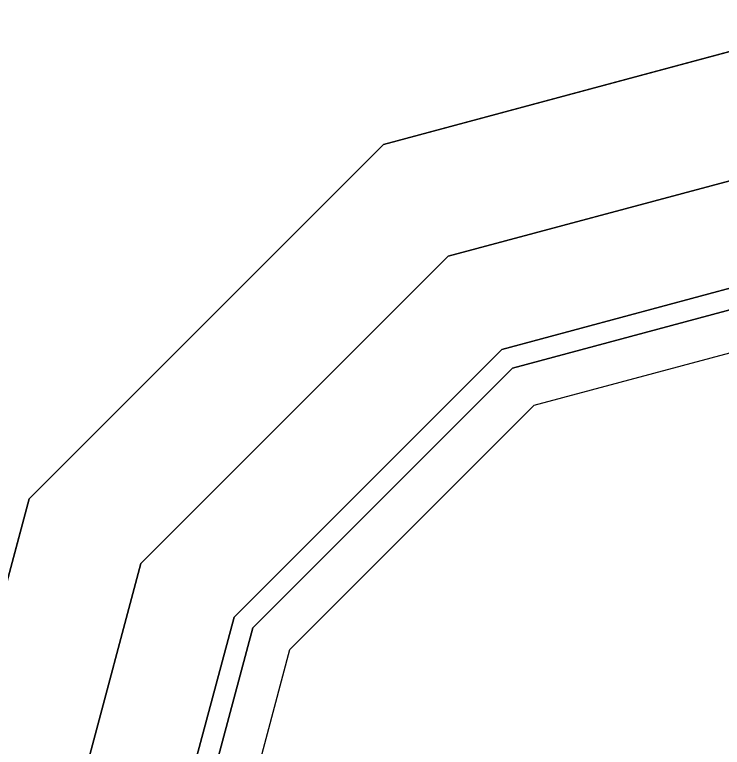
# Model space of a CAD drawing. Header units: inches. Extents: x 38074 to 101214, y 18833 to 57379.
# Drawn here: x 99158.3 to 99259.5, y 36532.8 to 36637.6 of the extents above; entities that cross this region are included whole.
import ezdxf

# ---------------------------------------------------------------- set-up
doc = ezdxf.new("R2010")
doc.units = ezdxf.units.IN

# ---------------------------------------------------------------- blocks, each defined once
blk = doc.blocks.new('A$C403C54AD')
at = {"linetype": 'ByBlock', "invisible_edges": 5}
for points in [[(2.11411, 1.15687, -0.03783), (2.11411, 1.1384, -0.03783), (2.05409, 1.12232, -0.03783), (2.04485, 1.13831, -0.03783)], [(2.11411, 1.12301, -0.05168), (2.11411, 1.15687, -0.04244), (2.04485, 1.13831, -0.04244), (2.06178, 1.10899, -0.05168)], [(2.04485, 1.13831, -0.03783), (2.05409, 1.12232, -0.03783), (2.01014, 1.07837, -0.03783), (1.99415, 1.08761, -0.03783)], [(2.06178, 1.10899, -0.05168), (2.04485, 1.13831, -0.04244), (1.99415, 1.08761, -0.04244), (2.02347, 1.07068, -0.05168)], [(2.11411, 1.1384, -0.03783), (2.11411, 1.11993, -0.04398), (2.06332, 1.10632, -0.04398), (2.05409, 1.12232, -0.03783)], [(2.11411, 1.11377, -0.06091), (2.11411, 1.12301, -0.05168), (2.06178, 1.10899, -0.05168), (2.0664, 1.10099, -0.06091)], [(2.05409, 1.12232, -0.03783), (2.06332, 1.10632, -0.04398), (2.02614, 1.06914, -0.04398), (2.01014, 1.07837, -0.03783)], [(2.11411, 1.11993, -0.04398), (2.11411, 1.01834, -0.04398), (2.11411, 1.01834, -0.04398), (2.06332, 1.10632, -0.04398)], [(2.0664, 1.10099, -0.06091), (2.06178, 1.10899, -0.05168), (2.02347, 1.07068, -0.05168), (2.03147, 1.06606, -0.06091)], [(2.06332, 1.10632, -0.04398), (2.11411, 1.01834, -0.04398), (2.11411, 1.01834, -0.04398), (2.02614, 1.06914, -0.04398)], [(1.99415, 1.08761, -0.03783), (2.01014, 1.07837, -0.03783), (1.99406, 1.01834, -0.03783), (1.97559, 1.01834, -0.03783)], [(2.02347, 1.07068, -0.05168), (1.99415, 1.08761, -0.04244), (1.97559, 1.01834, -0.04244), (2.00945, 1.01834, -0.05168)], [(2.01014, 1.07837, -0.03783), (2.02614, 1.06914, -0.04398), (2.01253, 1.01834, -0.04398), (1.99406, 1.01834, -0.03783)], [(2.03147, 1.06606, -0.06091), (2.02347, 1.07068, -0.05168), (2.00945, 1.01834, -0.05168), (2.01868, 1.01834, -0.06091)], [(2.02614, 1.06914, -0.04398), (2.11411, 1.01834, -0.04398), (2.11411, 1.01834, -0.04398), (2.01253, 1.01834, -0.04398)]]:
    blk.add_3dface(points, dxfattribs=at)
at = {"linetype": 'ByBlock'}
for points in [[(2.11411, 1.15687, -0.04244), (2.11411, 1.15687, -0.03783), (2.04485, 1.13831, -0.03783), (2.04485, 1.13831, -0.04244)], [(2.04485, 1.13831, -0.04244), (2.04485, 1.13831, -0.03783), (1.99415, 1.08761, -0.03783), (1.99415, 1.08761, -0.04244)], [(1.99415, 1.08761, -0.04244), (1.99415, 1.08761, -0.03783), (1.97559, 1.01834, -0.03783), (1.97559, 1.01834, -0.04244)]]:
    blk.add_3dface(points, dxfattribs=at)

msp = doc.modelspace()

# ---------------------------------------------------------------- block references
at = {"xscale": 1000, "yscale": 1000, "zscale": 1000}
msp.add_blockref('A$C403C54AD', (97166.18, 35480.7, 0.6), dxfattribs=at)

doc.saveas('drawing.dxf')
